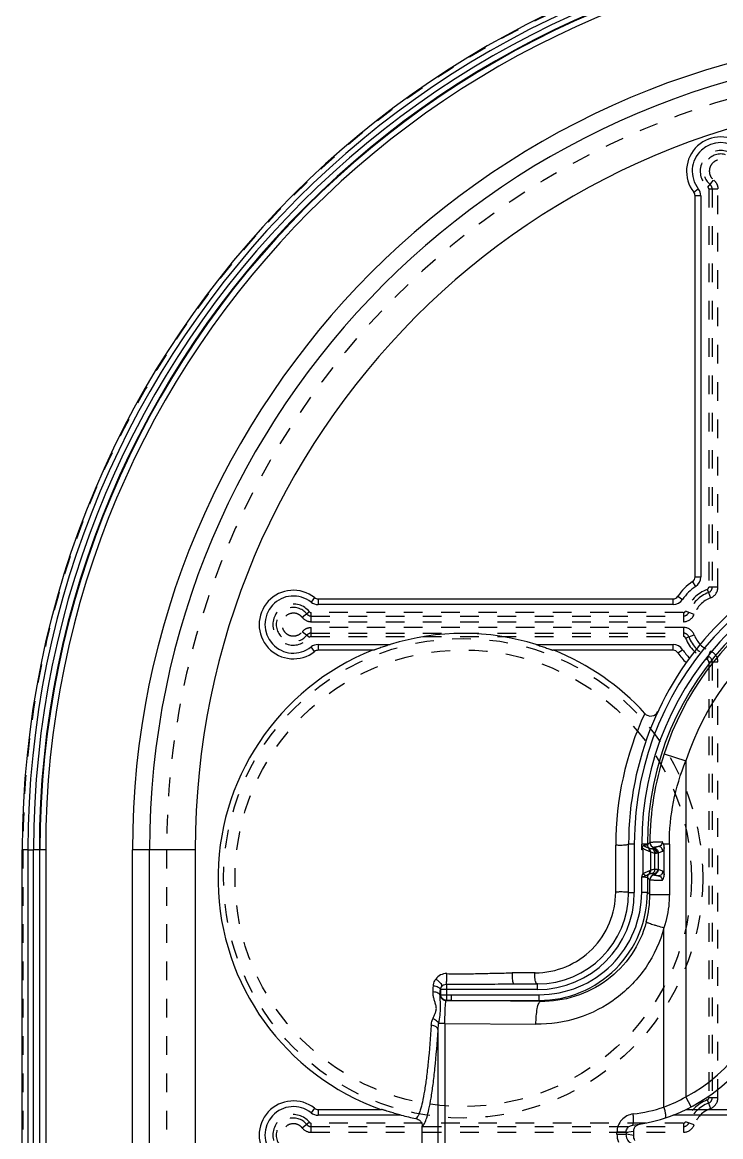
# Model space of a CAD drawing. Header units: millimetres. Extents: x -840 to 1682, y -9216 to -2117.
# Drawn here: x 512.7 to 573.9, y -2507 to -2409.4 of the extents above; entities that cross this region are included whole.
import ezdxf

# ---------------------------------------------------------------- set-up
doc = ezdxf.new("R2010")
doc.units = ezdxf.units.MM
doc.header["$LTSCALE"] = 16.335
doc.linetypes.add('HIDDEN', pattern=[0.2, 0.1, -0.1])
doc.layers.get('0').update_dxf_attribs({"linetype": 'CONTINUOUS'})
doc.layers.add('DEFAULT_2', color=8, linetype='HIDDEN')

msp = doc.modelspace()

# ---------------------------------------------------------------- linework, layer by layer
at = {"color": 7, "linetype": 'Continuous'}
for p, q in [((571.551, -2424.274), (571.944, -2423.965)), ((571.659, -2457.963), (571.659, -2424.584)), ((572.159, -2424.584), (571.659, -2424.584)), ((572.159, -2424.584), (572.159, -2457.963)), ((571.434, -2458.381), (571.709, -2458.798)), ((571.659, -2457.963), (572.159, -2457.963)), ((538.3, -2459.782), (537.99, -2460.175)), ((538.609, -2459.889), (538.609, -2460.389)), ((538.609, -2459.889), (569.733, -2459.889)), ((569.733, -2460.389), (569.733, -2459.889)), ((570.15, -2459.664), (570.568, -2459.939)), ((569.733, -2460.389), (538.609, -2460.389)), ((538.3, -2464.496), (537.99, -2464.103)), ((538.609, -2463.889), (538.609, -2464.389)), ((538.609, -2463.889), (544.941, -2463.889)), ((543.438, -2464.389), (538.609, -2464.389)), ((557.723, -2463.889), (569.733, -2463.889)), ((569.733, -2464.389), (559.227, -2464.389)), ((569.733, -2464.389), (569.733, -2463.889)), ((570.15, -2464.614), (570.568, -2464.339)), ((568.947, -2473.46), (570.847, -2474.076)), ((570.847, -2474.078), (570.847, -2503.504)), ((565.832, -2485.612), (565.832, -2481.362)), ((566.332, -2481.362), (565.832, -2481.362)), ((566.332, -2481.362), (566.332, -2485.612)), ((566.983, -2481.862), (566.983, -2481.362)), ((567.558, -2481.362), (566.983, -2481.362)), ((567.482, -2481.362), (567.482, -2481.438)), ((567.558, -2481.362), (567.482, -2481.438)), ((567.695, -2481.224), (567.558, -2481.362)), ((569.403, -2481.362), (568.951, -2481.362)), ((569.403, -2481.362), (569.403, -2485.788)), ((512.677, -2531.862), (512.677, -2481.862)), ((513.176, -2481.862), (512.677, -2481.862)), ((513.176, -2481.862), (513.176, -2531.862)), ((513.675, -2531.862), (513.675, -2481.862)), ((514.728, -2481.862), (513.675, -2481.862)), ((514.174, -2481.862), (514.174, -2531.862)), ((514.229, -2531.862), (514.229, -2481.862)), ((514.728, -2481.862), (514.728, -2531.862)), ((522.332, -2531.862), (522.332, -2481.862)), ((527.832, -2481.862), (522.332, -2481.862)), ((523.832, -2531.862), (523.832, -2481.862)), ((527.832, -2481.862), (527.832, -2531.862)), ((564.697, -2481.457), (564.697, -2485.573)), ((567.091, -2481.862), (566.983, -2481.862)), ((567.091, -2481.862), (567.091, -2483.985)), ((567.743, -2482.043), (567.743, -2483.681)), ((567.976, -2481.743), (568.094, -2481.626)), ((568.43, -2481.578), (568.033, -2481.726)), ((568.132, -2483.565), (568.132, -2482.16)), ((568.429, -2482.126), (568.826, -2481.978)), ((568.429, -2482.126), (568.429, -2483.599)), ((568.951, -2484.068), (568.951, -2481.657)), ((566.983, -2485.574), (566.983, -2484.242)), ((567.092, -2483.984), (567.348, -2484.119)), ((567.482, -2484.287), (567.482, -2485.575)), ((567.482, -2484.287), (567.695, -2484.499)), ((568.094, -2484.099), (567.976, -2483.982)), ((568.033, -2483.999), (568.43, -2484.147)), ((568.826, -2483.747), (568.429, -2483.599)), ((567.695, -2485.787), (567.695, -2484.499)), ((565.832, -2485.612), (566.332, -2485.612)), ((566.983, -2485.575), (567.482, -2485.575)), ((567.695, -2485.787), (567.482, -2485.575)), ((567.695, -2485.788), (569.403, -2485.788)), ((568.932, -2504.4), (568.932, -2488.691)), ((557.627, -2492.643), (555.635, -2492.643)), ((549.859, -2493.642), (549.858, -2495.061)), ((555.775, -2493.612), (557.832, -2493.612)), ((557.832, -2494.112), (557.832, -2493.612)), ((557.832, -2494.112), (549.331, -2494.112)), ((549.361, -2494.562), (549.361, -2494.112)), ((549.361, -2494.562), (557.994, -2494.563)), ((550.286, -2494.563), (550.285, -2495.062)), ((557.995, -2495.062), (557.995, -2494.563)), ((549.843, -2495.071), (549.858, -2495.061)), ((550.299, -2495.077), (549.843, -2495.071)), ((549.858, -2495.061), (557.995, -2495.062)), ((550.285, -2495.062), (550.299, -2495.077)), ((558.089, -2495.156), (550.299, -2495.077)), ((557.995, -2495.062), (558.089, -2495.156)), ((549.137, -2516.072), (549.137, -2497.653)), ((549.731, -2497.072), (549.191, -2497.072)), ((549.731, -2497.072), (549.731, -2516.653)), ((549.731, -2497.072), (557.706, -2497.154)), ((571.313, -2504.389), (570.847, -2503.504)), ((538.3, -2504.505), (537.99, -2504.898)), ((538.609, -2504.612), (538.609, -2505.112)), ((538.609, -2504.612), (544.178, -2504.612)), ((570.871, -2504.612), (589.178, -2504.612)), ((545.907, -2505.112), (538.609, -2505.112)), ((590.907, -2505.112), (569.718, -2505.112)), ((547.739, -2507.637), (547.739, -2506.088)), ((564.811, -2506.776), (564.811, -2506.598)), ((565.618, -2506.598), (564.811, -2506.598)), ((565.618, -2506.598), (566.277, -2506.504)), ((565.618, -2506.598), (565.618, -2506.776)), ((566.277, -2506.886), (566.277, -2506.504)), ((564.811, -2506.776), (565.618, -2506.776)), ((566.277, -2506.885), (565.618, -2506.776))]:
    msp.add_line(p, q, dxfattribs=at)
for centre, radius, start, end in [((593.832, -2481.862), 81.156, 90, 180), ((593.832, -2481.862), 80.657, 90, 180), ((593.832, -2481.862), 80.158, 90, 180), ((593.832, -2481.862), 79.659, 90, 180), ((593.832, -2481.862), 79.603, 90, 180), ((593.832, -2481.862), 79.104, 90, 180), ((593.832, -2481.862), 71.5, 90, 180), ((593.832, -2481.862), 70, 90, 180), ((593.832, -2481.862), 66, 90, 180), ((573.909, -2422.419), 3, 321.78679, 218.21321), ((573.909, -2422.419), 2.5, 321.78679, 218.21321), ((571.159, -2424.584), 0.5, 0, 38.21321), ((571.159, -2424.584), 1, 0, 38.21321), ((593.332, -2481.362), 27.5, 89.99989, 180), ((593.332, -2481.362), 27, 90, 180), ((593.332, -2481.362), 26.349, 90, 180), ((593.332, -2481.362), 25.85, 90, 180), ((593.332, -2481.362), 25.634, 90, 162.04523), ((593.332, -2481.362), 23.636, 90, 162.04904), ((573.909, -2462.139), 4.5, 123.36701, 146.63299), ((573.909, -2462.139), 4, 123.36701, 146.63299), ((571.159, -2457.963), 0.5, 303.36701, 0), ((571.159, -2457.963), 1, 303.36701, 0), ((536.444, -2462.139), 3, 51.78679, 308.21321), ((536.444, -2462.139), 2.5, 51.78679, 308.21321), ((538.609, -2459.389), 0.5, 231.78679, 270), ((569.733, -2459.389), 0.5, 270, 326.63299), ((538.609, -2459.389), 1, 231.78679, 270), ((569.733, -2459.389), 1, 270, 326.63299), ((551.332, -2484.362), 21.448, 72.66362, 107.33638), ((551.332, -2484.362), 21.494, 111.68315, 250.40988), ((538.609, -2464.889), 1, 90, 128.21321), ((538.609, -2464.889), 0.5, 90, 128.21321), ((551.332, -2484.362), 21.494, 42.20937, 68.31685), ((569.733, -2464.889), 1, 33.36701, 90), ((569.733, -2464.889), 0.5, 33.36701, 90), ((573.909, -2462.139), 4.5, 213.36701, 227.81824), ((573.909, -2462.139), 4, 213.36701, 227.01889), ((592.008, -2481.457), 27.31, 155.01526, 180.00052), ((567.771, -2469.451), 0.7, 222.23321, 335.03027), ((593.313, -2481.374), 25.619, 162.00774, 179.66467), ((568.096, -2481.225), 0.401, 179.86012, 269.82822), ((568.127, -2481.675), 0.826, 22.19785, 38.97602), ((567.823, -2481.341), 0.43, 273.48929, 283.28762), ((568.187, -2481.266), 0.896, 266.47398, 275.2517), ((568.095, -2484.5), 0.401, 90.16787, 179.83213), ((557.628, -2485.573), 7.07, 269.99931, 0.00088), ((557.832, -2485.612), 8.5, 270, 360), ((557.832, -2485.612), 8, 270, 0), ((558, -2485.58), 8.983, 269.96177, 0.03827), ((557.998, -2485.578), 9.484, 269.98211, 0.01736), ((558.306, -2485.792), 9.388, 345.22367, 0.02989), ((564.332, -2491.112), 15, 277.01086, 352.70979), ((564.332, -2491.112), 14, 297.73094, 352.7097), ((379.201, -2486.401), 169.679, 357.32873, 357.499), ((551.373, -2336.366), 157.283, 269.44846, 269.98482), ((374.261, -2486.466), 175.237, 357.32875, 357.499), ((549.862, -2494.56), 0.501, 180.2603, 185.05891), ((564.738, -2492.942), 12.202, 290.10421, 300.04475), ((536.444, -2506.862), 3, 51.78679, 308.21321), ((536.444, -2506.862), 2.5, 51.78679, 308.21321), ((538.609, -2504.112), 0.5, 231.78679, 270), ((564.518, -2491.084), 14.029, 277.02256, 288.34138), ((538.609, -2504.112), 1, 231.78679, 270), ((551.332, -2484.362), 21.448, 255.34658, 258.82485)]:
    msp.add_arc(centre, radius, start, end, dxfattribs=at)
for points, knots in [([(544.941, -2463.889), (544.803, -2463.932), (544.596, -2463.999), (544.321, -2464.09), (544.119, -2464.159), (543.92, -2464.227), (543.758, -2464.283), (543.635, -2464.326), (543.553, -2464.355), (543.488, -2464.374), (543.452, -2464.389), (543.438, -2464.389)], [0, 0, 0, 0, 0.274917, 0.411669, 0.547278, 0.680713, 0.809676, 0.87077, 0.927272, 0.9744, 1, 1, 1, 1]), ([(557.723, -2463.889), (557.862, -2463.932), (558.069, -2463.999), (558.343, -2464.09), (558.546, -2464.159), (558.745, -2464.227), (558.906, -2464.283), (559.029, -2464.326), (559.112, -2464.355), (559.177, -2464.374), (559.213, -2464.389), (559.227, -2464.389)], [0, 0, 0, 0, 0.274917, 0.411668, 0.547276, 0.680711, 0.809674, 0.870768, 0.92727, 0.974399, 1, 1, 1, 1]), ([(569.403, -2481.362), (569.403, -2480.125), (569.651, -2477.632), (570.378, -2475.236), (570.847, -2474.078)], [0, 0, 0, 0, 0.497608, 1, 1, 1, 1]), ([(565.832, -2481.362), (565.832, -2481.372), (565.812, -2481.396), (565.736, -2481.427), (565.592, -2481.457), (565.378, -2481.478), (565.219, -2481.483), (565.132, -2481.483)], [0, 0, 0, 0, 0.040289, 0.111271, 0.344277, 0.641704, 1, 1, 1, 1]), ([(567.695, -2481.224), (567.703, -2481.217), (567.737, -2481.211), (567.799, -2481.2), (567.895, -2481.191), (568.02, -2481.182), (568.173, -2481.174), (568.426, -2481.163), (568.628, -2481.158), (568.77, -2481.155)], [0, 0, 0, 0, 0.029945, 0.089632, 0.178639, 0.295728, 0.438993, 0.606351, 1, 1, 1, 1]), ([(568.769, -2481.155), (568.768, -2481.269), (568.728, -2481.446), (568.555, -2481.557), (568.471, -2481.573), (568.43, -2481.578)], [0, 0, 0, 0, 0.573503, 0.791724, 1, 1, 1, 1]), ([(568.892, -2481.362), (568.9, -2481.356), (568.921, -2481.346), (568.943, -2481.355), (568.951, -2481.362)], [0, 0, 0, 0, 0.500406, 1, 1, 1, 1]), ([(565.132, -2481.483), (565.094, -2481.483), (564.949, -2481.481), (564.804, -2481.471), (564.698, -2481.457)], [0, 0, 0, 0, 0.263721, 1, 1, 1, 1]), ([(567.091, -2481.862), (567.066, -2481.841), (567.023, -2481.788), (567.023, -2481.718), (567.033, -2481.688)], [0, 0, 0, 0, 0.501309, 1, 1, 1, 1]), ([(567.18, -2481.479), (567.14, -2481.497), (567.063, -2481.551), (567.033, -2481.643), (567.033, -2481.688)], [0, 0, 0, 0, 0.494849, 1, 1, 1, 1]), ([(567.637, -2482.01), (567.551, -2481.98), (567.359, -2481.91), (567.182, -2481.807), (567.092, -2481.741)], [0, 0, 0, 0, 0.45199, 1, 1, 1, 1]), ([(567.18, -2481.479), (567.179, -2481.493), (567.199, -2481.52), (567.24, -2481.554), (567.301, -2481.582), (567.367, -2481.615), (567.446, -2481.651), (567.524, -2481.686), (567.582, -2481.712), (567.604, -2481.724)], [0, 0, 0, 0, 0.086696, 0.171467, 0.33141, 0.481799, 0.620444, 0.85125, 1, 1, 1, 1]), ([(567.482, -2481.438), (567.481, -2481.441), (567.471, -2481.446), (567.441, -2481.455), (567.382, -2481.465), (567.29, -2481.474), (567.22, -2481.477), (567.18, -2481.479)], [0, 0, 0, 0, 0.035495, 0.099196, 0.30902, 0.615391, 1, 1, 1, 1]), ([(567.629, -2481.739), (567.627, -2481.738), (567.618, -2481.734), (567.61, -2481.729), (567.604, -2481.724)], [0, 0, 0, 0, 0.196239, 1, 1, 1, 1]), ([(567.637, -2482.01), (567.646, -2481.984), (567.667, -2481.889), (567.65, -2481.777), (567.604, -2481.724)], [0, 0, 0, 0, 0.281627, 1, 1, 1, 1]), ([(567.743, -2482.043), (567.746, -2482.014), (567.741, -2481.903), (567.689, -2481.793), (567.629, -2481.739)], [0, 0, 0, 0, 0.266021, 1, 1, 1, 1]), ([(567.849, -2481.771), (567.793, -2481.774), (567.717, -2481.77), (567.646, -2481.746), (567.629, -2481.739)], [0, 0, 0, 0, 0.742626, 1, 1, 1, 1]), ([(567.743, -2482.043), (567.736, -2482.042), (567.7, -2482.032), (567.665, -2482.02), (567.637, -2482.01)], [0, 0, 0, 0, 0.199409, 1, 1, 1, 1]), ([(568.132, -2482.16), (568.099, -2482.158), (567.964, -2482.142), (567.832, -2482.096), (567.743, -2482.043)], [0, 0, 0, 0, 0.241465, 1, 1, 1, 1]), ([(568.132, -2482.16), (568.132, -2482.072), (568.08, -2481.897), (567.928, -2481.791), (567.849, -2481.771)], [0, 0, 0, 0, 0.516693, 1, 1, 1, 1]), ([(567.976, -2481.743), (567.972, -2481.745), (567.954, -2481.751), (567.936, -2481.757), (567.921, -2481.76)], [0, 0, 0, 0, 0.22988, 1, 1, 1, 1]), ([(568.269, -2482.158), (568.268, -2482.062), (568.197, -2481.867), (568.013, -2481.77), (567.921, -2481.76)], [0, 0, 0, 0, 0.511292, 1, 1, 1, 1]), ([(568.033, -2481.726), (568.029, -2481.728), (568.011, -2481.734), (567.991, -2481.739), (567.976, -2481.743)], [0, 0, 0, 0, 0.215781, 1, 1, 1, 1]), ([(567.976, -2481.743), (568.076, -2481.744), (568.284, -2481.833), (568.366, -2482.041), (568.368, -2482.142)], [0, 0, 0, 0, 0.496102, 1, 1, 1, 1]), ([(568.033, -2481.726), (568.134, -2481.727), (568.344, -2481.814), (568.429, -2482.024), (568.429, -2482.126)], [0, 0, 0, 0, 0.4983, 1, 1, 1, 1]), ([(568.094, -2481.626), (568.102, -2481.618), (568.138, -2481.61), (568.203, -2481.598), (568.306, -2481.588), (568.385, -2481.581), (568.43, -2481.578)], [0, 0, 0, 0, 0.09911, 0.300807, 0.603286, 1, 1, 1, 1]), ([(568.368, -2482.142), (568.36, -2482.144), (568.328, -2482.151), (568.294, -2482.155), (568.269, -2482.158)], [0, 0, 0, 0, 0.222579, 1, 1, 1, 1]), ([(568.368, -2482.142), (568.374, -2482.141), (568.394, -2482.136), (568.415, -2482.131), (568.429, -2482.126)], [0, 0, 0, 0, 0.284954, 1, 1, 1, 1]), ([(568.826, -2481.978), (568.825, -2481.876), (568.74, -2481.666), (568.531, -2481.579), (568.43, -2481.578)], [0, 0, 0, 0, 0.501473, 1, 1, 1, 1]), ([(568.951, -2481.657), (568.944, -2481.706), (568.929, -2481.789), (568.898, -2481.899), (568.858, -2481.966), (568.826, -2481.978)], [0, 0, 0, 0, 0.421081, 0.707904, 1, 1, 1, 1]), ([(566.983, -2484.242), (567.016, -2484.235), (567.098, -2484.217), (567.218, -2484.171), (567.306, -2484.137), (567.348, -2484.119)], [0, 0, 0, 0, 0.26501, 0.648015, 1, 1, 1, 1]), ([(566.983, -2484.242), (567.045, -2484.242), (567.16, -2484.244), (567.295, -2484.251), (567.384, -2484.261), (567.432, -2484.268), (567.462, -2484.276), (567.48, -2484.282), (567.482, -2484.287)], [0, 0, 0, 0, 0.367302, 0.683131, 0.806678, 0.902099, 0.966895, 1, 1, 1, 1]), ([(567.092, -2483.984), (567.136, -2483.948), (567.308, -2483.837), (567.5, -2483.765), (567.637, -2483.715)], [0, 0, 0, 0, 0.279353, 1, 1, 1, 1]), ([(567.348, -2484.119), (567.402, -2484.094), (567.487, -2484.054), (567.574, -2484.018), (567.604, -2484.001)], [0, 0, 0, 0, 0.632009, 1, 1, 1, 1]), ([(567.637, -2483.715), (567.646, -2483.741), (567.667, -2483.836), (567.65, -2483.948), (567.604, -2484.001)], [0, 0, 0, 0, 0.281627, 1, 1, 1, 1]), ([(567.604, -2484.001), (567.606, -2483.999), (567.614, -2483.994), (567.622, -2483.989), (567.629, -2483.986)], [0, 0, 0, 0, 0.30405, 1, 1, 1, 1]), ([(567.743, -2483.681), (567.746, -2483.71), (567.741, -2483.82), (567.689, -2483.931), (567.629, -2483.986)], [0, 0, 0, 0, 0.258142, 1, 1, 1, 1]), ([(567.629, -2483.986), (567.646, -2483.979), (567.717, -2483.956), (567.793, -2483.951), (567.849, -2483.954)], [0, 0, 0, 0, 0.257264, 1, 1, 1, 1]), ([(567.637, -2483.715), (567.648, -2483.711), (567.683, -2483.699), (567.718, -2483.688), (567.743, -2483.681)], [0, 0, 0, 0, 0.298712, 1, 1, 1, 1]), ([(567.743, -2483.681), (567.774, -2483.663), (567.896, -2483.601), (568.032, -2483.571), (568.132, -2483.565)], [0, 0, 0, 0, 0.264471, 1, 1, 1, 1]), ([(568.132, -2483.565), (568.132, -2483.652), (568.081, -2483.827), (567.929, -2483.933), (567.849, -2483.954)], [0, 0, 0, 0, 0.511025, 1, 1, 1, 1]), ([(567.849, -2483.954), (567.861, -2483.955), (567.905, -2483.959), (567.948, -2483.97), (567.976, -2483.982)], [0, 0, 0, 0, 0.287916, 1, 1, 1, 1]), ([(568.368, -2483.582), (568.367, -2483.684), (568.284, -2483.892), (568.076, -2483.981), (567.976, -2483.982)], [0, 0, 0, 0, 0.503655, 1, 1, 1, 1]), ([(567.976, -2483.982), (567.982, -2483.983), (568.001, -2483.988), (568.02, -2483.994), (568.033, -2483.999)], [0, 0, 0, 0, 0.284446, 1, 1, 1, 1]), ([(568.429, -2483.599), (568.429, -2483.701), (568.344, -2483.911), (568.134, -2483.998), (568.033, -2483.999)], [0, 0, 0, 0, 0.501248, 1, 1, 1, 1]), ([(568.43, -2484.147), (568.385, -2484.143), (568.306, -2484.137), (568.203, -2484.127), (568.138, -2484.115), (568.102, -2484.107), (568.094, -2484.099)], [0, 0, 0, 0, 0.397005, 0.699647, 0.901195, 1, 1, 1, 1]), ([(568.132, -2483.565), (568.155, -2483.563), (568.234, -2483.562), (568.314, -2483.57), (568.368, -2483.582)], [0, 0, 0, 0, 0.29962, 1, 1, 1, 1]), ([(568.429, -2483.599), (568.425, -2483.598), (568.405, -2483.591), (568.384, -2483.586), (568.368, -2483.582)], [0, 0, 0, 0, 0.215215, 1, 1, 1, 1]), ([(568.826, -2483.747), (568.825, -2483.849), (568.74, -2484.059), (568.531, -2484.146), (568.43, -2484.146)], [0, 0, 0, 0, 0.50148, 1, 1, 1, 1]), ([(568.43, -2484.146), (568.471, -2484.152), (568.554, -2484.168), (568.728, -2484.279), (568.768, -2484.455), (568.769, -2484.569)], [0, 0, 0, 0, 0.208281, 0.426344, 1, 1, 1, 1]), ([(568.769, -2484.569), (568.797, -2484.535), (568.899, -2484.387), (568.951, -2484.203), (568.951, -2484.068)], [0, 0, 0, 0, 0.246329, 1, 1, 1, 1]), ([(568.826, -2483.747), (568.858, -2483.759), (568.898, -2483.826), (568.929, -2483.936), (568.944, -2484.019), (568.951, -2484.068)], [0, 0, 0, 0, 0.291635, 0.578999, 1, 1, 1, 1]), ([(568.769, -2484.569), (568.628, -2484.566), (568.426, -2484.56), (568.173, -2484.549), (568.019, -2484.541), (567.894, -2484.531), (567.798, -2484.523), (567.736, -2484.512), (567.703, -2484.506), (567.695, -2484.499)], [0, 0, 0, 0, 0.393744, 0.561117, 0.704375, 0.82144, 0.910402, 0.970035, 1, 1, 1, 1]), ([(565.132, -2485.562), (565.094, -2485.562), (564.949, -2485.563), (564.804, -2485.567), (564.698, -2485.573)], [0, 0, 0, 0, 0.264207, 1, 1, 1, 1]), ([(565.832, -2485.612), (565.832, -2485.606), (565.804, -2485.598), (565.765, -2485.59), (565.692, -2485.582), (565.604, -2485.575), (565.501, -2485.569), (565.343, -2485.564), (565.219, -2485.562), (565.132, -2485.562)], [0, 0, 0, 0, 0.025936, 0.092201, 0.195294, 0.326562, 0.473475, 0.630977, 1, 1, 1, 1]), ([(569.403, -2485.788), (569.403, -2486.034), (569.363, -2487.016), (569.164, -2487.992), (568.932, -2488.691)], [0, 0, 0, 0, 0.250509, 1, 1, 1, 1]), ([(567.384, -2488.187), (567.116, -2489.199), (566.23, -2491.141), (564.022, -2493.428), (561.206, -2494.864), (559.121, -2495.17), (558.089, -2495.156)], [0, 0, 0, 0, 0.252045, 0.502547, 0.751622, 1, 1, 1, 1]), ([(567.384, -2488.187), (567.393, -2488.199), (567.437, -2488.22), (567.523, -2488.259), (567.663, -2488.309), (567.85, -2488.373), (568.081, -2488.446), (568.446, -2488.555), (568.734, -2488.637), (568.932, -2488.691)], [0, 0, 0, 0, 0.027719, 0.085672, 0.176492, 0.298906, 0.449772, 0.622279, 1, 1, 1, 1]), ([(568.932, -2488.691), (568.608, -2489.915), (567.54, -2492.265), (564.876, -2495.038), (561.476, -2496.788), (558.954, -2497.166), (557.706, -2497.154)], [0, 0, 0, 0, 0.251976, 0.5025, 0.751632, 1, 1, 1, 1]), ([(549.906, -2492.711), (549.713, -2492.707), (549.329, -2492.784), (549.025, -2493.038), (548.923, -2493.19)], [0, 0, 0, 0, 0.512562, 1, 1, 1, 1]), ([(549.864, -2493.612), (549.873, -2493.556), (549.884, -2493.425), (549.901, -2493.125), (549.906, -2492.88), (549.906, -2492.711)], [0, 0, 0, 0, 0.187807, 0.436778, 1, 1, 1, 1]), ([(549.906, -2492.711), (550.385, -2492.735), (551.345, -2492.741), (552.782, -2492.706), (554.212, -2492.674), (555.162, -2492.657), (555.635, -2492.643)], [0, 0, 0, 0, 0.251184, 0.502433, 0.752445, 1, 1, 1, 1]), ([(555.635, -2492.643), (555.633, -2492.665), (555.626, -2492.754), (555.623, -2492.844), (555.623, -2492.912)], [0, 0, 0, 0, 0.241492, 1, 1, 1, 1]), ([(555.623, -2492.912), (555.623, -2493.003), (555.63, -2493.165), (555.654, -2493.355), (555.685, -2493.48), (555.711, -2493.554), (555.747, -2493.612), (555.775, -2493.612)], [0, 0, 0, 0, 0.367952, 0.659529, 0.783178, 0.884455, 1, 1, 1, 1]), ([(557.61, -2492.912), (557.61, -2492.889), (557.612, -2492.799), (557.619, -2492.709), (557.628, -2492.643)], [0, 0, 0, 0, 0.255797, 1, 1, 1, 1]), ([(557.832, -2493.612), (557.797, -2493.612), (557.743, -2493.562), (557.702, -2493.483), (557.658, -2493.363), (557.621, -2493.171), (557.61, -2493.005), (557.61, -2492.912)], [0, 0, 0, 0, 0.139965, 0.240323, 0.354929, 0.637076, 1, 1, 1, 1]), ([(548.719, -2493.805), (548.726, -2493.643), (548.783, -2493.424), (548.892, -2493.236), (548.923, -2493.19)], [0, 0, 0, 0, 0.74642, 1, 1, 1, 1]), ([(549.331, -2494.112), (549.325, -2494.075), (549.272, -2493.994), (549.135, -2493.903), (548.943, -2493.838), (548.796, -2493.812), (548.719, -2493.805)], [0, 0, 0, 0, 0.157528, 0.381649, 0.675858, 1, 1, 1, 1]), ([(548.923, -2493.191), (548.995, -2493.233), (549.132, -2493.331), (549.306, -2493.492), (549.416, -2493.655), (549.452, -2493.771), (549.445, -2493.817)], [0, 0, 0, 0, 0.298088, 0.59488, 0.835765, 1, 1, 1, 1]), ([(549.331, -2494.112), (549.339, -2494.042), (549.37, -2493.948), (549.422, -2493.868), (549.436, -2493.848)], [0, 0, 0, 0, 0.743588, 1, 1, 1, 1]), ([(549.437, -2493.847), (549.481, -2493.782), (549.611, -2493.673), (549.776, -2493.64), (549.859, -2493.642)], [0, 0, 0, 0, 0.487147, 1, 1, 1, 1]), ([(551.332, -2493.649), (552.075, -2493.649), (553.556, -2493.636), (555.037, -2493.612), (555.775, -2493.612)], [0, 0, 0, 0, 0.502013, 1, 1, 1, 1]), ([(548.656, -2496.671), (548.695, -2496.582), (548.773, -2496.401), (548.907, -2496.137), (548.978, -2495.894), (548.979, -2495.692), (548.942, -2495.488), (548.864, -2495.238), (548.768, -2494.937), (548.703, -2494.626), (548.695, -2494.414), (548.696, -2494.309)], [0, 0, 0, 0, 0.119338, 0.240102, 0.361681, 0.422987, 0.485715, 0.613509, 0.742651, 0.87149, 1, 1, 1, 1]), ([(549.308, -2494.633), (549.301, -2494.592), (549.246, -2494.505), (549.107, -2494.409), (548.915, -2494.342), (548.771, -2494.316), (548.696, -2494.309)], [0, 0, 0, 0, 0.168405, 0.399063, 0.689426, 1, 1, 1, 1]), ([(549.191, -2497.072), (549.226, -2496.834), (549.316, -2496.356), (549.376, -2495.677), (549.318, -2495.104), (549.292, -2494.772), (549.308, -2494.633)], [0, 0, 0, 0, 0.294713, 0.596049, 0.828568, 1, 1, 1, 1]), ([(549.308, -2494.633), (549.31, -2494.625), (549.32, -2494.604), (549.332, -2494.58), (549.346, -2494.572)], [0, 0, 0, 0, 0.332764, 1, 1, 1, 1]), ([(549.345, -2494.572), (549.346, -2494.699), (549.452, -2494.963), (549.716, -2495.071), (549.843, -2495.072)], [0, 0, 0, 0, 0.499688, 1, 1, 1, 1]), ([(549.858, -2495.061), (549.738, -2495.06), (549.489, -2494.964), (549.374, -2494.724), (549.363, -2494.604)], [0, 0, 0, 0, 0.499823, 1, 1, 1, 1]), ([(549.731, -2497.072), (549.73, -2496.824), (549.734, -2496.463), (549.747, -2496.002), (549.76, -2495.707), (549.776, -2495.461), (549.792, -2495.291), (549.808, -2495.187), (549.819, -2495.132), (549.83, -2495.096), (549.837, -2495.077), (549.843, -2495.072)], [0, 0, 0, 0, 0.370923, 0.539393, 0.688148, 0.8121, 0.907217, 0.942871, 0.970255, 0.989259, 1, 1, 1, 1]), ([(557.706, -2497.154), (557.709, -2496.915), (557.729, -2496.454), (557.794, -2495.907), (557.876, -2495.536), (557.94, -2495.343), (558.004, -2495.217), (558.062, -2495.164), (558.089, -2495.156)], [0, 0, 0, 0, 0.344978, 0.666884, 0.794989, 0.893088, 0.9594, 1, 1, 1, 1]), ([(548.531, -2497.234), (548.541, -2497.09), (548.575, -2496.898), (548.638, -2496.717), (548.656, -2496.671)], [0, 0, 0, 0, 0.747009, 1, 1, 1, 1]), ([(549.191, -2497.072), (549.143, -2496.982), (548.979, -2496.814), (548.774, -2496.711), (548.656, -2496.671)], [0, 0, 0, 0, 0.450875, 1, 1, 1, 1]), ([(548.531, -2497.234), (548.458, -2498.323), (548.335, -2499.866), (548.115, -2501.793), (547.95, -2502.948), (547.776, -2503.891), (547.597, -2504.609), (547.433, -2505.065), (547.289, -2505.303), (547.214, -2505.38), (547.176, -2505.403)], [0, 0, 0, 0, 0.392018, 0.55608, 0.696298, 0.811279, 0.900077, 0.962339, 0.983951, 1, 1, 1, 1]), ([(547.739, -2506.088), (547.778, -2506.063), (547.855, -2505.984), (548.005, -2505.737), (548.173, -2505.266), (548.358, -2504.524), (548.537, -2503.55), (548.708, -2502.358), (548.935, -2500.369), (549.062, -2498.776), (549.137, -2497.653)], [0, 0, 0, 0, 0.016091, 0.037751, 0.100095, 0.188947, 0.303948, 0.444152, 0.608164, 1, 1, 1, 1]), ([(549.137, -2497.653), (549.125, -2497.543), (548.987, -2497.383), (548.753, -2497.278), (548.606, -2497.243), (548.531, -2497.234)], [0, 0, 0, 0, 0.42466, 0.706646, 1, 1, 1, 1]), ([(549.137, -2497.653), (549.141, -2497.506), (549.155, -2497.312), (549.183, -2497.12), (549.191, -2497.072)], [0, 0, 0, 0, 0.75226, 1, 1, 1, 1]), ([(545.907, -2505.112), (545.75, -2505.071), (545.515, -2505.008), (545.204, -2504.919), (544.973, -2504.851), (544.746, -2504.783), (544.56, -2504.726), (544.417, -2504.681), (544.32, -2504.652), (544.247, -2504.629), (544.201, -2504.617), (544.184, -2504.612), (544.178, -2504.612)], [0, 0, 0, 0, 0.270583, 0.405385, 0.53937, 0.671758, 0.800788, 0.8627, 0.920961, 0.971232, 0.989837, 1, 1, 1, 1]), ([(569.055, -2505.349), (569.067, -2505.346), (569.089, -2505.317), (569.1, -2505.255), (569.101, -2505.162), (569.083, -2504.984), (569.029, -2504.725), (568.967, -2504.511), (568.932, -2504.4)], [0, 0, 0, 0, 0.036858, 0.098359, 0.193097, 0.319841, 0.64506, 1, 1, 1, 1]), ([(547.176, -2505.403), (547.33, -2505.434), (547.626, -2505.607), (547.739, -2505.931), (547.739, -2506.088)], [0, 0, 0, 0, 0.499992, 1, 1, 1, 1]), ([(566.233, -2505.008), (566.042, -2505.031), (565.666, -2505.147), (565.198, -2505.507), (564.885, -2506.011), (564.811, -2506.403), (564.811, -2506.598)], [0, 0, 0, 0, 0.247996, 0.497265, 0.748068, 1, 1, 1, 1]), ([(566.163, -2506), (566.195, -2505.996), (566.229, -2505.92), (566.249, -2505.822), (566.269, -2505.632), (566.266, -2505.359), (566.247, -2505.128), (566.233, -2505.008)], [0, 0, 0, 0, 0.095437, 0.190217, 0.317375, 0.64452, 1, 1, 1, 1]), ([(565.657, -2506.391), (565.697, -2506.284), (565.841, -2506.098), (566.057, -2506.014), (566.163, -2506.001)], [0, 0, 0, 0, 0.516354, 1, 1, 1, 1]), ([(566.277, -2506.504), (566.277, -2506.411), (566.321, -2506.222), (566.447, -2506.075), (566.522, -2506.02)], [0, 0, 0, 0, 0.500036, 1, 1, 1, 1]), ([(566.496, -2507.769), (566.264, -2507.735), (565.805, -2507.499), (565.619, -2507.013), (565.618, -2506.776)], [0, 0, 0, 0, 0.498243, 1, 1, 1, 1])]:
    msp.add_open_spline(points, degree=3, knots=knots, dxfattribs=at)
for points in [[(568.951, -2481.657), (568.951, -2481.557), (568.93, -2481.455), (568.892, -2481.362)], [(567.092, -2481.741), (567.071, -2481.724), (567.051, -2481.707), (567.033, -2481.688)], [(567.482, -2481.438), (567.483, -2481.542), (567.53, -2481.652), (567.604, -2481.724)], [(566.983, -2484.242), (567.014, -2484.154), (567.048, -2484.067), (567.091, -2483.985)], [(567.604, -2484.001), (567.53, -2484.073), (567.483, -2484.183), (567.482, -2484.287)], [(549.361, -2494.112), (549.361, -2494.021), (549.388, -2493.926), (549.436, -2493.848)], [(549.445, -2493.817), (549.443, -2493.827), (549.441, -2493.838), (549.436, -2493.848)], [(549.859, -2493.641), (549.861, -2493.632), (549.863, -2493.622), (549.864, -2493.612)], [(549.361, -2494.562), (549.356, -2494.565), (549.35, -2494.568), (549.346, -2494.572)], [(565.618, -2506.598), (565.619, -2506.528), (565.632, -2506.457), (565.657, -2506.391)], [(566.522, -2506.02), (566.597, -2505.965), (566.688, -2505.927), (566.78, -2505.911)], [(564.811, -2506.776), (564.811, -2507.01), (564.855, -2507.248), (564.936, -2507.467)], [(566.382, -2507.333), (566.314, -2507.196), (566.277, -2507.039), (566.277, -2506.886)]]:
    msp.add_open_spline(points, degree=3, dxfattribs=at)
at = {"layer": 'DEFAULT_2', "color": 8, "linetype": 'HIDDEN'}
for p, q in [((572.784, -2423.824), (573.284, -2423.199)), ((572.859, -2423.98), (572.859, -2458.87)), ((572.859, -2423.98), (573.659, -2423.98)), ((573.159, -2423.98), (573.159, -2458.87)), ((573.659, -2458.87), (573.659, -2423.982)), ((573.659, -2458.87), (572.859, -2458.87)), ((572.72, -2459.06), (572.837, -2459.337)), ((572.837, -2459.337), (573.016, -2459.804)), ((537.849, -2461.014), (537.225, -2461.514)), ((538.005, -2461.889), (538.005, -2461.089)), ((570.628, -2461.089), (538.005, -2461.089)), ((538.005, -2461.389), (570.639, -2461.389)), ((570.639, -2461.089), (570.639, -2461.889)), ((571.574, -2461.246), (570.826, -2460.961)), ((537.849, -2463.264), (537.225, -2462.764)), ((538.005, -2461.889), (570.639, -2461.889)), ((538.005, -2463.189), (538.005, -2462.389)), ((570.639, -2462.389), (538.007, -2462.389)), ((570.639, -2462.389), (570.639, -2463.189)), ((538.005, -2462.889), (570.639, -2462.889)), ((538.005, -2463.189), (570.639, -2463.189)), ((570.83, -2463.327), (571.106, -2463.211)), ((571.106, -2463.211), (571.574, -2463.032)), ((572.73, -2465.222), (573.016, -2464.474)), ((572.859, -2465.408), (573.659, -2465.408)), ((572.859, -2465.42), (572.859, -2503.593)), ((573.159, -2465.408), (573.159, -2503.593)), ((573.659, -2503.593), (573.659, -2465.408)), ((512.733, -2481.862), (512.733, -2531.862)), ((513.176, -2481.862), (513.675, -2481.862)), ((525.332, -2481.862), (525.332, -2531.862)), ((572.72, -2503.783), (572.837, -2504.06)), ((573.659, -2503.593), (572.859, -2503.593)), ((572.837, -2504.06), (573.016, -2504.527)), ((537.849, -2505.737), (537.225, -2506.237)), ((571.574, -2505.97), (570.826, -2505.684)), ((538.005, -2506.612), (538.005, -2505.812)), ((570.628, -2505.812), (538.005, -2505.812)), ((538.005, -2506.112), (570.639, -2506.112)), ((538.005, -2506.612), (570.639, -2506.612)), ((570.639, -2505.812), (570.639, -2506.612))]:
    msp.add_line(p, q, dxfattribs=at)
for radius in [21, 20]:
    msp.add_circle((551.332, -2484.362), radius, dxfattribs=at)
for centre, radius, start, end in [((593.832, -2481.862), 81.099, 90, 180), ((593.832, -2481.862), 68.5, 90, 180), ((573.909, -2422.419), 1.8, 308.68219, 231.31781), ((573.909, -2422.419), 1.5, 308.68219, 231.31781), ((573.909, -2422.419), 1, 106.82092, 128.68219), ((572.659, -2423.98), 0.5, 0, 51.31781), ((572.659, -2423.98), 0.2, 0, 51.31781), ((572.659, -2458.87), 0.5, 290.92483, 0), ((572.659, -2458.87), 1, 290.92483, 360), ((573.909, -2462.139), 3.3, 111.01342, 159.07517), ((573.909, -2462.139), 3, 110.92483, 159.07517), ((573.909, -2462.139), 2.5, 110.92483, 159.07517), ((536.444, -2462.139), 1.8, 38.68219, 321.31781), ((536.444, -2462.139), 1.5, 38.68219, 321.31781), ((538.004, -2460.894), 0.995, 218.71054, 270.06844), ((538.005, -2460.889), 0.5, 218.68219, 270), ((538.005, -2460.889), 0.2, 218.68219, 270), ((570.639, -2460.889), 0.5, 270, 339.07517), ((570.639, -2460.889), 1, 270, 339.07517), ((536.444, -2462.139), 1, 196.82092, 218.68219), ((570.639, -2463.389), 1, 20.92483, 90), ((538.005, -2463.389), 0.5, 90, 141.31781), ((538.005, -2463.389), 0.2, 90, 141.31781), ((570.639, -2463.389), 0.5, 20.92483, 90), ((573.909, -2462.139), 3.3, 201.01342, 249.07517), ((573.909, -2462.139), 3, 200.92483, 249.07517), ((573.909, -2462.139), 2.5, 200.92483, 249.07517), ((572.659, -2465.408), 1, 0, 69.07517), ((572.659, -2465.408), 0.5, 0, 69.07517), ((573.909, -2506.862), 3.3, 111.01342, 159.07517), ((572.659, -2503.593), 0.5, 290.92483, 0), ((572.659, -2503.593), 1, 290.92483, 360), ((573.909, -2506.862), 3, 110.92483, 159.07517), ((573.909, -2506.862), 2.5, 110.92483, 159.07517), ((536.444, -2506.862), 1.8, 38.68219, 321.31781), ((536.444, -2506.862), 1.5, 38.68219, 321.31781), ((538.005, -2505.612), 0.2, 218.68219, 270), ((570.639, -2505.612), 0.5, 270, 339.07517), ((538.004, -2505.617), 0.995, 218.71054, 270.06844), ((538.005, -2505.612), 0.5, 218.68219, 270), ((570.639, -2505.612), 1, 270, 339.07517)]:
    msp.add_arc(centre, radius, start, end, dxfattribs=at)
for points, knots in [([(573.284, -2421.638), (573.167, -2421.731), (572.974, -2421.974), (572.874, -2422.425), (572.98, -2422.875), (573.175, -2423.115), (573.292, -2423.208)], [0, 0, 0, 0, 0.250023, 0.499961, 0.749909, 1, 1, 1, 1]), ([(574.532, -2423.202), (574.621, -2423.13), (574.776, -2422.954), (574.95, -2422.526), (574.869, -2421.915), (574.413, -2421.502), (573.962, -2421.4), (573.729, -2421.428), (573.619, -2421.461)], [0, 0, 0, 0, 0.125847, 0.251946, 0.500004, 0.748069, 0.874162, 1, 1, 1, 1]), ([(573.292, -2423.208), (573.406, -2423.299), (573.594, -2423.539), (573.659, -2423.835), (573.659, -2423.982)], [0, 0, 0, 0, 0.499875, 1, 1, 1, 1]), ([(572.725, -2459.058), (572.764, -2459.046), (572.833, -2458.993), (572.859, -2458.91), (572.859, -2458.87)], [0, 0, 0, 0, 0.499817, 1, 1, 1, 1]), ([(537.227, -2461.516), (537.156, -2461.427), (536.98, -2461.272), (536.551, -2461.098), (535.94, -2461.178), (535.527, -2461.635), (535.426, -2462.086), (535.454, -2462.319), (535.487, -2462.429)], [0, 0, 0, 0, 0.125847, 0.251946, 0.500004, 0.748069, 0.874162, 1, 1, 1, 1]), ([(570.628, -2461.089), (570.669, -2461.091), (570.755, -2461.069), (570.811, -2460.999), (570.826, -2460.961)], [0, 0, 0, 0, 0.49996, 1, 1, 1, 1]), ([(535.663, -2462.764), (535.756, -2462.88), (535.999, -2463.073), (536.45, -2463.173), (536.9, -2463.068), (537.14, -2462.873), (537.233, -2462.756)], [0, 0, 0, 0, 0.250023, 0.499961, 0.749909, 1, 1, 1, 1]), ([(537.233, -2462.756), (537.325, -2462.642), (537.564, -2462.454), (537.861, -2462.389), (538.007, -2462.389)], [0, 0, 0, 0, 0.499875, 1, 1, 1, 1]), ([(570.828, -2463.323), (570.815, -2463.284), (570.762, -2463.215), (570.68, -2463.189), (570.639, -2463.189)], [0, 0, 0, 0, 0.499817, 1, 1, 1, 1]), ([(572.859, -2465.42), (572.861, -2465.379), (572.839, -2465.292), (572.769, -2465.236), (572.73, -2465.222)], [0, 0, 0, 0, 0.49996, 1, 1, 1, 1]), ([(572.725, -2503.782), (572.764, -2503.769), (572.833, -2503.716), (572.859, -2503.634), (572.859, -2503.593)], [0, 0, 0, 0, 0.499817, 1, 1, 1, 1]), ([(570.628, -2505.812), (570.669, -2505.815), (570.755, -2505.792), (570.811, -2505.723), (570.826, -2505.684)], [0, 0, 0, 0, 0.49996, 1, 1, 1, 1]), ([(537.227, -2506.24), (537.156, -2506.15), (536.98, -2505.995), (536.551, -2505.822), (535.94, -2505.902), (535.527, -2506.358), (535.426, -2506.809), (535.454, -2507.042), (535.487, -2507.152)], [0, 0, 0, 0, 0.125847, 0.251946, 0.500004, 0.748069, 0.874162, 1, 1, 1, 1])]:
    msp.add_open_spline(points, degree=3, knots=knots, dxfattribs=at)

doc.saveas('drawing.dxf')
